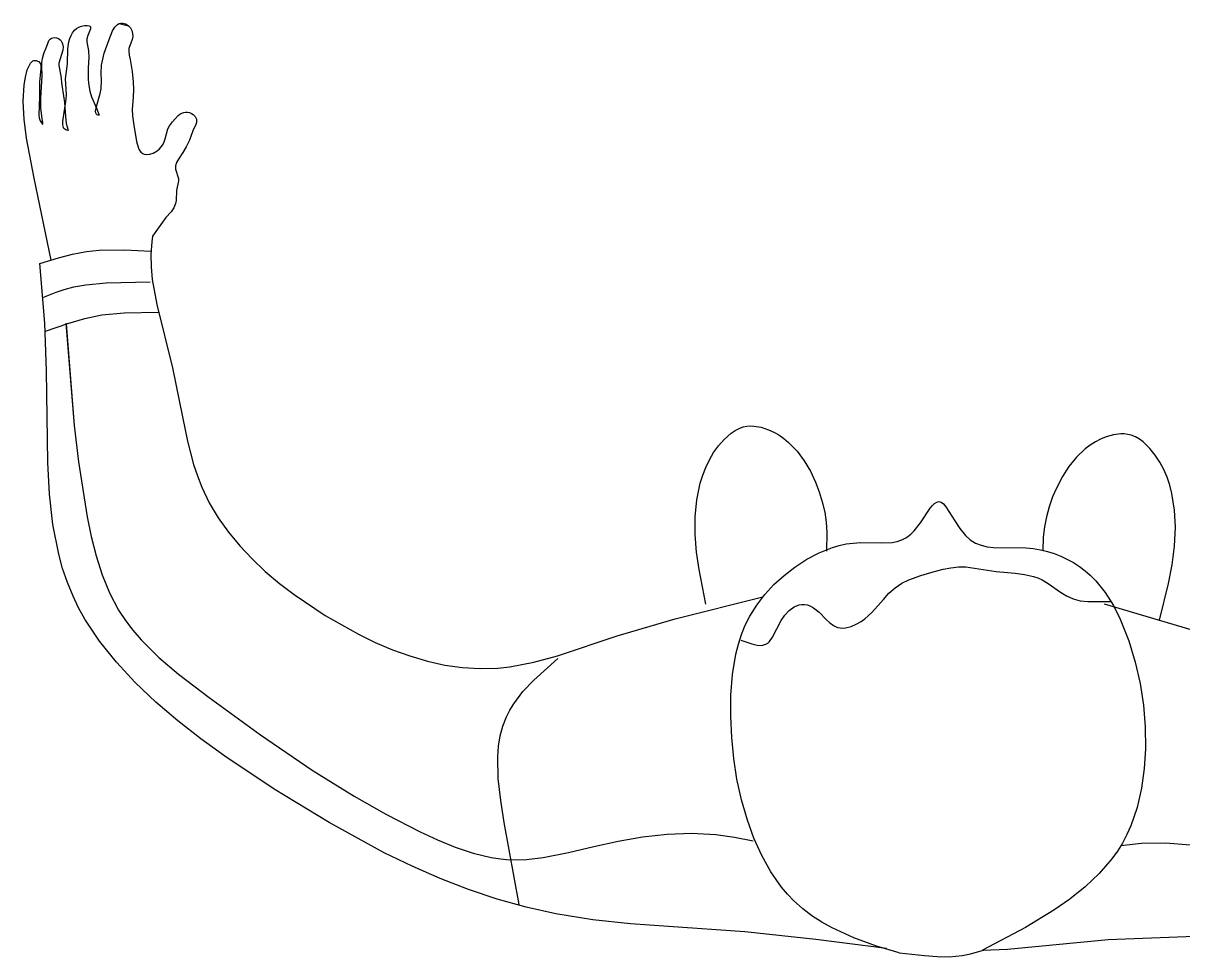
# Model space of a CAD drawing. Header units: metres. Extents: x 151 to 270, y 180 to 223.
# Drawn here: x 183.111 to 183.615, y 203.691 to 204.097 of the extents above; entities that cross this region are included whole.
import ezdxf

# ---------------------------------------------------------------- set-up
doc = ezdxf.new("R2010")
doc.units = ezdxf.units.M
doc.layers.add('1-AREA DE PRODUCCION', color=7, linetype='Continuous')

msp = doc.modelspace()

# ---------------------------------------------------------------- linework, layer by layer
at = {"layer": '1-AREA DE PRODUCCION', "color": 0, "lineweight": -2}
for p, q in [((183.13244, 204.09241), (183.1333, 204.09353)), ((183.13244, 204.09241), (183.1333, 204.09353)), ((183.1333, 204.09353), (183.13413, 204.09424)), ((183.1333, 204.09353), (183.13413, 204.09424)), ((183.13413, 204.09424), (183.13517, 204.09484)), ((183.13413, 204.09424), (183.13517, 204.09484)), ((183.13517, 204.09484), (183.13633, 204.09524)), ((183.13517, 204.09484), (183.13633, 204.09524)), ((183.13633, 204.09524), (183.13757, 204.0955)), ((183.13633, 204.09524), (183.13757, 204.0955)), ((183.13757, 204.0955), (183.13873, 204.09554)), ((183.13757, 204.0955), (183.13873, 204.09554)), ((183.13873, 204.09554), (183.13966, 204.09537)), ((183.13873, 204.09554), (183.13966, 204.09537)), ((183.14018, 204.09404), (183.13899, 204.09115)), ((183.14018, 204.09404), (183.13899, 204.09115)), ((183.13966, 204.09537), (183.13998, 204.09518)), ((183.13966, 204.09537), (183.13998, 204.09518)), ((183.13998, 204.09518), (183.1401, 204.09506)), ((183.13998, 204.09518), (183.1401, 204.09506)), ((183.1401, 204.09506), (183.14019, 204.09493)), ((183.1401, 204.09506), (183.14019, 204.09493)), ((183.14025, 204.09467), (183.14018, 204.09404)), ((183.14025, 204.09467), (183.14018, 204.09404)), ((183.14019, 204.09493), (183.14025, 204.09467)), ((183.14019, 204.09493), (183.14025, 204.09467)), ((183.1483, 204.08952), (183.14983, 204.0932)), ((183.1483, 204.08952), (183.14983, 204.0932)), ((183.14983, 204.0932), (183.15081, 204.0948)), ((183.14983, 204.0932), (183.15081, 204.0948)), ((183.15081, 204.0948), (183.15137, 204.09546)), ((183.15081, 204.0948), (183.15137, 204.09546)), ((183.15137, 204.09546), (183.15199, 204.09598)), ((183.15137, 204.09546), (183.15199, 204.09598)), ((183.15199, 204.09598), (183.15268, 204.09635)), ((183.15199, 204.09598), (183.15268, 204.09635)), ((183.15266, 204.09636), (183.15674, 204.09543)), ((183.15266, 204.09636), (183.15674, 204.09543)), ((183.15268, 204.09635), (183.15345, 204.09653)), ((183.15268, 204.09635), (183.15345, 204.09653)), ((183.15345, 204.09653), (183.15412, 204.09653)), ((183.15345, 204.09653), (183.15412, 204.09653)), ((183.15412, 204.09653), (183.15481, 204.09641)), ((183.15412, 204.09653), (183.15481, 204.09641)), ((183.15481, 204.09641), (183.15549, 204.09619)), ((183.15481, 204.09641), (183.15549, 204.09619)), ((183.15549, 204.09619), (183.15614, 204.09585)), ((183.15549, 204.09619), (183.15614, 204.09585)), ((183.15614, 204.09585), (183.15673, 204.09543)), ((183.15614, 204.09585), (183.15673, 204.09543)), ((183.15673, 204.09543), (183.15759, 204.09448)), ((183.15673, 204.09543), (183.15759, 204.09448)), ((183.15759, 204.09448), (183.15817, 204.09333)), ((183.15759, 204.09448), (183.15817, 204.09333)), ((183.15817, 204.09333), (183.15849, 204.09207)), ((183.15817, 204.09333), (183.15849, 204.09207)), ((183.12126, 204.0866), (183.12184, 204.08822)), ((183.12126, 204.0866), (183.12184, 204.08822)), ((183.12184, 204.08822), (183.12218, 204.08895)), ((183.12184, 204.08822), (183.12218, 204.08895)), ((183.12218, 204.08895), (183.12263, 204.08957)), ((183.12218, 204.08895), (183.12263, 204.08957)), ((183.12263, 204.08957), (183.12321, 204.09002)), ((183.12263, 204.08957), (183.12321, 204.09002)), ((183.12321, 204.09002), (183.1239, 204.09025)), ((183.12321, 204.09002), (183.1239, 204.09025)), ((183.1239, 204.09025), (183.12469, 204.09028)), ((183.1239, 204.09025), (183.12469, 204.09028)), ((183.12469, 204.09028), (183.12551, 204.09013)), ((183.12469, 204.09028), (183.12551, 204.09013)), ((183.12551, 204.09013), (183.1263, 204.08982)), ((183.12551, 204.09013), (183.1263, 204.08982)), ((183.1263, 204.08982), (183.12698, 204.08937)), ((183.1263, 204.08982), (183.12698, 204.08937)), ((183.12698, 204.08937), (183.12746, 204.08886)), ((183.12698, 204.08937), (183.12746, 204.08886)), ((183.12746, 204.08886), (183.12783, 204.08828)), ((183.12746, 204.08886), (183.12783, 204.08828)), ((183.12783, 204.08828), (183.12808, 204.08764)), ((183.12783, 204.08828), (183.12808, 204.08764)), ((183.13031, 204.08546), (183.13078, 204.0884)), ((183.13031, 204.08546), (183.13078, 204.0884)), ((183.13078, 204.0884), (183.1312, 204.08982)), ((183.13078, 204.0884), (183.1312, 204.08982)), ((183.1312, 204.08982), (183.13175, 204.09116)), ((183.1312, 204.08982), (183.13175, 204.09116)), ((183.13175, 204.09116), (183.13244, 204.09241)), ((183.13175, 204.09116), (183.13244, 204.09241)), ((183.13899, 204.09115), (183.13869, 204.08974)), ((183.13899, 204.09115), (183.13869, 204.08974)), ((183.13869, 204.08974), (183.13869, 204.08841)), ((183.13869, 204.08974), (183.13869, 204.08841)), ((183.13869, 204.08841), (183.13936, 204.08455)), ((183.13869, 204.08841), (183.13936, 204.08455)), ((183.14615, 204.08351), (183.1483, 204.08952)), ((183.14615, 204.08351), (183.1483, 204.08952)), ((183.15835, 204.08948), (183.15691, 204.0855)), ((183.15835, 204.08948), (183.15691, 204.0855)), ((183.15855, 204.09076), (183.15835, 204.08948)), ((183.15855, 204.09076), (183.15835, 204.08948)), ((183.15849, 204.09207), (183.15855, 204.09076)), ((183.15849, 204.09207), (183.15855, 204.09076)), ((183.11935, 204.08123), (183.11998, 204.08332)), ((183.11935, 204.08123), (183.11998, 204.08332)), ((183.11998, 204.08332), (183.12126, 204.0866)), ((183.11998, 204.08332), (183.12126, 204.0866)), ((183.12814, 204.08482), (183.1264, 204.0792)), ((183.12814, 204.08482), (183.1264, 204.0792)), ((183.12808, 204.08764), (183.1283, 204.08628)), ((183.12808, 204.08764), (183.1283, 204.08628)), ((183.1283, 204.08628), (183.12814, 204.08482)), ((183.1283, 204.08628), (183.12814, 204.08482)), ((183.13018, 204.07884), (183.13031, 204.08546)), ((183.13018, 204.07884), (183.13031, 204.08546)), ((183.13936, 204.08455), (183.13952, 204.08165)), ((183.13936, 204.08455), (183.13952, 204.08165)), ((183.14551, 204.08094), (183.14615, 204.08351)), ((183.14551, 204.08094), (183.14615, 204.08351)), ((183.15691, 204.0855), (183.15684, 204.0846)), ((183.15691, 204.0855), (183.15684, 204.0846)), ((183.15684, 204.0846), (183.15706, 204.08272)), ((183.15684, 204.0846), (183.15706, 204.08272)), ((183.11275, 204.07633), (183.11369, 204.07828)), ((183.11275, 204.07633), (183.11369, 204.07828)), ((183.11369, 204.07828), (183.11419, 204.07918)), ((183.11369, 204.07828), (183.11419, 204.07918)), ((183.11419, 204.07918), (183.11481, 204.0799)), ((183.11419, 204.07918), (183.11481, 204.0799)), ((183.11481, 204.0799), (183.11517, 204.08014)), ((183.11481, 204.0799), (183.11517, 204.08014)), ((183.11517, 204.08014), (183.1156, 204.0803)), ((183.11517, 204.08014), (183.1156, 204.0803)), ((183.1156, 204.0803), (183.11612, 204.08034)), ((183.1156, 204.0803), (183.11612, 204.08034)), ((183.11612, 204.08034), (183.11667, 204.08027)), ((183.11612, 204.08034), (183.11667, 204.08027)), ((183.11667, 204.08027), (183.11721, 204.0801)), ((183.11667, 204.08027), (183.11721, 204.0801)), ((183.11721, 204.0801), (183.11771, 204.07983)), ((183.11721, 204.0801), (183.11771, 204.07983)), ((183.11771, 204.07983), (183.11812, 204.07949)), ((183.11771, 204.07983), (183.11812, 204.07949)), ((183.11812, 204.07949), (183.11852, 204.07883)), ((183.11812, 204.07949), (183.11852, 204.07883)), ((183.11852, 204.07883), (183.11869, 204.07807)), ((183.11852, 204.07883), (183.11869, 204.07807)), ((183.11869, 204.07807), (183.11865, 204.07678)), ((183.11869, 204.07807), (183.11865, 204.07678)), ((183.11908, 204.0776), (183.11911, 204.07944)), ((183.11908, 204.0776), (183.11911, 204.07944)), ((183.11911, 204.07944), (183.11935, 204.08123)), ((183.11911, 204.07944), (183.11935, 204.08123)), ((183.1264, 204.0792), (183.12639, 204.0781)), ((183.1264, 204.0792), (183.12639, 204.0781)), ((183.12639, 204.0781), (183.12726, 204.07367)), ((183.12639, 204.0781), (183.12726, 204.07367)), ((183.12929, 204.07234), (183.13018, 204.07884)), ((183.12929, 204.07234), (183.13018, 204.07884)), ((183.13952, 204.08165), (183.13924, 204.0772)), ((183.13952, 204.08165), (183.13924, 204.0772)), ((183.1448, 204.07484), (183.14504, 204.07828)), ((183.1448, 204.07484), (183.14504, 204.07828)), ((183.14504, 204.07828), (183.14551, 204.08094)), ((183.14504, 204.07828), (183.14551, 204.08094)), ((183.15706, 204.08272), (183.15749, 204.08083)), ((183.15706, 204.08272), (183.15749, 204.08083)), ((183.15749, 204.08083), (183.15834, 204.07552)), ((183.15749, 204.08083), (183.15834, 204.07552)), ((183.11139, 204.06977), (183.11195, 204.07313)), ((183.11139, 204.06977), (183.11195, 204.07313)), ((183.11195, 204.07313), (183.11275, 204.07633)), ((183.11195, 204.07313), (183.11275, 204.07633)), ((183.11845, 204.07545), (183.11802, 204.07106)), ((183.11845, 204.07545), (183.11802, 204.07106)), ((183.11865, 204.07678), (183.11845, 204.07545)), ((183.11865, 204.07678), (183.11845, 204.07545)), ((183.11865, 204.06394), (183.11922, 204.07374)), ((183.11865, 204.06394), (183.11922, 204.07374)), ((183.11922, 204.07374), (183.11908, 204.0776)), ((183.11922, 204.07374), (183.11908, 204.0776)), ((183.12726, 204.07367), (183.12783, 204.06964)), ((183.12726, 204.07367), (183.12783, 204.06964)), ((183.13924, 204.0772), (183.13923, 204.07202)), ((183.13924, 204.0772), (183.13923, 204.07202)), ((183.14495, 204.0716), (183.1448, 204.07484)), ((183.14495, 204.0716), (183.1448, 204.07484)), ((183.15834, 204.07552), (183.15876, 204.0711)), ((183.15834, 204.07552), (183.15876, 204.0711)), ((183.11097, 204.06258), (183.11139, 204.06977)), ((183.11097, 204.06258), (183.11139, 204.06977)), ((183.11802, 204.07106), (183.11812, 204.06552)), ((183.11802, 204.07106), (183.11812, 204.06552)), ((183.12783, 204.06964), (183.12842, 204.06498)), ((183.12783, 204.06964), (183.12842, 204.06498)), ((183.12976, 204.06552), (183.12929, 204.07234)), ((183.12976, 204.06552), (183.12929, 204.07234)), ((183.13923, 204.07202), (183.1395, 204.06947)), ((183.13923, 204.07202), (183.1395, 204.06947)), ((183.1395, 204.06947), (183.13997, 204.06696)), ((183.1395, 204.06947), (183.13997, 204.06696)), ((183.14446, 204.06598), (183.14485, 204.06807)), ((183.14446, 204.06598), (183.14485, 204.06807)), ((183.14485, 204.06807), (183.14495, 204.0716)), ((183.14485, 204.06807), (183.14495, 204.0716)), ((183.15876, 204.0711), (183.1589, 204.06777)), ((183.15876, 204.0711), (183.1589, 204.06777)), ((183.1589, 204.06777), (183.1588, 204.06443)), ((183.1589, 204.06777), (183.1588, 204.06443)), ((183.11134, 204.05486), (183.11097, 204.06258)), ((183.11134, 204.05486), (183.11097, 204.06258)), ((183.11812, 204.06552), (183.11797, 204.05975)), ((183.11812, 204.06552), (183.11797, 204.05975)), ((183.11857, 204.05984), (183.11865, 204.06394)), ((183.11857, 204.05984), (183.11865, 204.06394)), ((183.1282, 204.05387), (183.1297, 204.06349)), ((183.1282, 204.05387), (183.1297, 204.06349)), ((183.12842, 204.06498), (183.12897, 204.06211)), ((183.12842, 204.06498), (183.12897, 204.06211)), ((183.1297, 204.06349), (183.12976, 204.06552)), ((183.1297, 204.06349), (183.12976, 204.06552)), ((183.13997, 204.06696), (183.14072, 204.06454)), ((183.13997, 204.06696), (183.14072, 204.06454)), ((183.14072, 204.06454), (183.14281, 204.05968)), ((183.14072, 204.06454), (183.14281, 204.05968)), ((183.14279, 204.06038), (183.14446, 204.06598)), ((183.14279, 204.06038), (183.14446, 204.06598)), ((183.1588, 204.06443), (183.15838, 204.05909)), ((183.1588, 204.06443), (183.15838, 204.05909)), ((183.11773, 204.05763), (183.11772, 204.05654)), ((183.11773, 204.05763), (183.11772, 204.05654)), ((183.11797, 204.05975), (183.11773, 204.05763)), ((183.11797, 204.05975), (183.11773, 204.05763)), ((183.11904, 204.05617), (183.11857, 204.05984)), ((183.11904, 204.05617), (183.11857, 204.05984)), ((183.12897, 204.06211), (183.12936, 204.056)), ((183.12897, 204.06211), (183.12936, 204.056)), ((183.14246, 204.0583), (183.14279, 204.06038)), ((183.14246, 204.0583), (183.14279, 204.06038)), ((183.14257, 204.05752), (183.14246, 204.0583)), ((183.14257, 204.05752), (183.14246, 204.0583)), ((183.14281, 204.05968), (183.14394, 204.05663)), ((183.14281, 204.05968), (183.14394, 204.05663)), ((183.15838, 204.05909), (183.15851, 204.05634)), ((183.15838, 204.05909), (183.15851, 204.05634)), ((183.17989, 204.05745), (183.18074, 204.05777)), ((183.17989, 204.05745), (183.18074, 204.05777)), ((183.18074, 204.05777), (183.18156, 204.0579)), ((183.18074, 204.05777), (183.18156, 204.0579)), ((183.18156, 204.0579), (183.1824, 204.05787)), ((183.18156, 204.0579), (183.1824, 204.05787)), ((183.1824, 204.05787), (183.18324, 204.0577)), ((183.1824, 204.05787), (183.18324, 204.0577)), ((183.18324, 204.0577), (183.18404, 204.05737)), ((183.18324, 204.0577), (183.18404, 204.05737)), ((183.11234, 204.04667), (183.11134, 204.05486)), ((183.11234, 204.04667), (183.11134, 204.05486)), ((183.11772, 204.05654), (183.1179, 204.05541)), ((183.11772, 204.05654), (183.1179, 204.05541)), ((183.1179, 204.05541), (183.11832, 204.0542)), ((183.1179, 204.05541), (183.11832, 204.0542)), ((183.11832, 204.0542), (183.11887, 204.0532)), ((183.11832, 204.0542), (183.11887, 204.0532)), ((183.11887, 204.0532), (183.11935, 204.05264)), ((183.11887, 204.0532), (183.11935, 204.05264)), ((183.11952, 204.05321), (183.11904, 204.05617)), ((183.11952, 204.05321), (183.11904, 204.05617)), ((183.11935, 204.05264), (183.11938, 204.05262)), ((183.11935, 204.05264), (183.11938, 204.05262)), ((183.11938, 204.05262), (183.11941, 204.05262)), ((183.11938, 204.05262), (183.11941, 204.05262)), ((183.11941, 204.05262), (183.11943, 204.05263)), ((183.11941, 204.05262), (183.11943, 204.05263)), ((183.11943, 204.05263), (183.11945, 204.05264)), ((183.11943, 204.05263), (183.11945, 204.05264)), ((183.11945, 204.05264), (183.11947, 204.05267)), ((183.11945, 204.05264), (183.11947, 204.05267)), ((183.11947, 204.05267), (183.1195, 204.05272)), ((183.11947, 204.05267), (183.1195, 204.05272)), ((183.1195, 204.05272), (183.11952, 204.05321)), ((183.1195, 204.05272), (183.11952, 204.05321)), ((183.12821, 204.05245), (183.1282, 204.05387)), ((183.12821, 204.05245), (183.1282, 204.05387)), ((183.12936, 204.056), (183.12968, 204.05296)), ((183.12936, 204.056), (183.12968, 204.05296)), ((183.12968, 204.05296), (183.13003, 204.05146)), ((183.12968, 204.05296), (183.13003, 204.05146)), ((183.1427, 204.05721), (183.14257, 204.05752)), ((183.1427, 204.05721), (183.14257, 204.05752)), ((183.1429, 204.05695), (183.1427, 204.05721)), ((183.1429, 204.05695), (183.1427, 204.05721)), ((183.14316, 204.05677), (183.1429, 204.05695)), ((183.14316, 204.05677), (183.1429, 204.05695)), ((183.14351, 204.05666), (183.14316, 204.05677)), ((183.14351, 204.05666), (183.14316, 204.05677)), ((183.14394, 204.05663), (183.14351, 204.05666)), ((183.14394, 204.05663), (183.14351, 204.05666)), ((183.15851, 204.05634), (183.15902, 204.05226)), ((183.15851, 204.05634), (183.15902, 204.05226)), ((183.17451, 204.05195), (183.1758, 204.05364)), ((183.17451, 204.05195), (183.1758, 204.05364)), ((183.1758, 204.05364), (183.17702, 204.05503)), ((183.1758, 204.05364), (183.17702, 204.05503)), ((183.17702, 204.05503), (183.17836, 204.05638)), ((183.17702, 204.05503), (183.17836, 204.05638)), ((183.17836, 204.05638), (183.17909, 204.05697)), ((183.17836, 204.05638), (183.17909, 204.05697)), ((183.17909, 204.05697), (183.17989, 204.05745)), ((183.17909, 204.05697), (183.17989, 204.05745)), ((183.18404, 204.05737), (183.18477, 204.05691)), ((183.18404, 204.05737), (183.18477, 204.05691)), ((183.18477, 204.05691), (183.18566, 204.05597)), ((183.18477, 204.05691), (183.18566, 204.05597)), ((183.18566, 204.05597), (183.18598, 204.05543)), ((183.18566, 204.05597), (183.18598, 204.05543)), ((183.18598, 204.05543), (183.18621, 204.05485)), ((183.18598, 204.05543), (183.18621, 204.05485)), ((183.18627, 204.05337), (183.18599, 204.05249)), ((183.18627, 204.05337), (183.18599, 204.05249)), ((183.18621, 204.05485), (183.18632, 204.05426)), ((183.18621, 204.05485), (183.18632, 204.05426)), ((183.18632, 204.05426), (183.18627, 204.05337)), ((183.18632, 204.05426), (183.18627, 204.05337)), ((183.12847, 204.0513), (183.12821, 204.05245)), ((183.12847, 204.0513), (183.12821, 204.05245)), ((183.1287, 204.05084), (183.12847, 204.0513)), ((183.1287, 204.05084), (183.12847, 204.0513)), ((183.12902, 204.05047), (183.1287, 204.05084)), ((183.12902, 204.05047), (183.1287, 204.05084)), ((183.12944, 204.0502), (183.12902, 204.05047)), ((183.12944, 204.0502), (183.12902, 204.05047)), ((183.12995, 204.05004), (183.12944, 204.0502)), ((183.12995, 204.05004), (183.12944, 204.0502)), ((183.13057, 204.04999), (183.12995, 204.05004)), ((183.13057, 204.04999), (183.12995, 204.05004)), ((183.13003, 204.05146), (183.13057, 204.04999)), ((183.13003, 204.05146), (183.13057, 204.04999)), ((183.15902, 204.05226), (183.16014, 204.04516)), ((183.15902, 204.05226), (183.16014, 204.04516)), ((183.17266, 204.04625), (183.17383, 204.05073)), ((183.17266, 204.04625), (183.17383, 204.05073)), ((183.17383, 204.05073), (183.17451, 204.05195)), ((183.17383, 204.05073), (183.17451, 204.05195)), ((183.18464, 204.04984), (183.18321, 204.04578)), ((183.18464, 204.04984), (183.18321, 204.04578)), ((183.18599, 204.05249), (183.18464, 204.04984)), ((183.18599, 204.05249), (183.18464, 204.04984)), ((183.11568, 204.02919), (183.11234, 204.04667)), ((183.11568, 204.02919), (183.11234, 204.04667)), ((183.16014, 204.04516), (183.16089, 204.04263)), ((183.16014, 204.04516), (183.16089, 204.04263)), ((183.16089, 204.04263), (183.16143, 204.04149)), ((183.16089, 204.04263), (183.16143, 204.04149)), ((183.17023, 204.04199), (183.17106, 204.04294)), ((183.17023, 204.04199), (183.17106, 204.04294)), ((183.17106, 204.04294), (183.17173, 204.04398)), ((183.17106, 204.04294), (183.17173, 204.04398)), ((183.17173, 204.04398), (183.17227, 204.04508)), ((183.17173, 204.04398), (183.17227, 204.04508)), ((183.17227, 204.04508), (183.17266, 204.04625)), ((183.17227, 204.04508), (183.17266, 204.04625)), ((183.18176, 204.04288), (183.18029, 204.0404)), ((183.18176, 204.04288), (183.18029, 204.0404)), ((183.18321, 204.04578), (183.18176, 204.04288)), ((183.18321, 204.04578), (183.18176, 204.04288)), ((183.16143, 204.04149), (183.16213, 204.04054)), ((183.16143, 204.04149), (183.16213, 204.04054)), ((183.16213, 204.04054), (183.16253, 204.04017)), ((183.16213, 204.04054), (183.16253, 204.04017)), ((183.16253, 204.04017), (183.16299, 204.03988)), ((183.16253, 204.04017), (183.16299, 204.03988)), ((183.16299, 204.03988), (183.16353, 204.03966)), ((183.16299, 204.03988), (183.16353, 204.03966)), ((183.16353, 204.03966), (183.16474, 204.03951)), ((183.16353, 204.03966), (183.16474, 204.03951)), ((183.16474, 204.03951), (183.16606, 204.03968)), ((183.16474, 204.03951), (183.16606, 204.03968)), ((183.16606, 204.03968), (183.16739, 204.04011)), ((183.16606, 204.03968), (183.16739, 204.04011)), ((183.16739, 204.04011), (183.16924, 204.04115)), ((183.16739, 204.04011), (183.16924, 204.04115)), ((183.16924, 204.04115), (183.17023, 204.04199)), ((183.16924, 204.04115), (183.17023, 204.04199)), ((183.17843, 204.03754), (183.17765, 204.03607)), ((183.17843, 204.03754), (183.17765, 204.03607)), ((183.18029, 204.0404), (183.17843, 204.03754)), ((183.18029, 204.0404), (183.17843, 204.03754)), ((183.17718, 204.03457), (183.1771, 204.03383)), ((183.17718, 204.03457), (183.1771, 204.03383)), ((183.1771, 204.03383), (183.17716, 204.03308)), ((183.1771, 204.03383), (183.17716, 204.03308)), ((183.17716, 204.03308), (183.17849, 204.02907)), ((183.17716, 204.03308), (183.17849, 204.02907)), ((183.17765, 204.03607), (183.17718, 204.03457)), ((183.17765, 204.03607), (183.17718, 204.03457)), ((183.12308, 203.99366), (183.11568, 204.02919)), ((183.17851, 204.02806), (183.17758, 204.02394)), ((183.17851, 204.02806), (183.17758, 204.02394)), ((183.17849, 204.02907), (183.17851, 204.02806)), ((183.17758, 204.02394), (183.1774, 204.01955)), ((183.17758, 204.02394), (183.1774, 204.01955)), ((183.17717, 204.01822), (183.17645, 204.01635)), ((183.17717, 204.01822), (183.17645, 204.01635)), ((183.1774, 204.01955), (183.17717, 204.01822)), ((183.1774, 204.01955), (183.17717, 204.01822)), ((183.17522, 204.01456), (183.17301, 204.01212)), ((183.17645, 204.01635), (183.17522, 204.01456)), ((183.17645, 204.01635), (183.17522, 204.01456)), ((183.17301, 204.01212), (183.16712, 204.004)), ((183.16712, 204.00402), (183.1668, 204.00165)), ((183.16712, 204.00402), (183.1668, 204.00165)), ((183.13233, 203.99625), (183.13843, 203.99743)), ((183.13233, 203.99625), (183.13843, 203.99743)), ((183.13843, 203.99743), (183.14396, 203.99802)), ((183.13843, 203.99743), (183.14396, 203.99802)), ((183.14396, 203.99802), (183.15517, 203.99815)), ((183.14396, 203.99802), (183.15517, 203.99815)), ((183.15517, 203.99815), (183.16646, 203.99758)), ((183.15517, 203.99815), (183.16646, 203.99758)), ((183.1668, 204.00165), (183.16643, 203.99615)), ((183.1668, 204.00165), (183.16643, 203.99615)), ((183.11826, 203.99218), (183.12628, 203.99465)), ((183.11826, 203.99218), (183.12628, 203.99465)), ((183.12043, 203.96625), (183.11826, 203.99218)), ((183.12628, 203.99465), (183.13233, 203.99625)), ((183.12628, 203.99465), (183.13233, 203.99625)), ((183.16643, 203.99615), (183.16653, 203.99067)), ((183.16643, 203.99615), (183.16653, 203.99067)), ((183.16653, 203.99067), (183.16704, 203.9852)), ((183.16653, 203.99067), (183.16704, 203.9852)), ((183.12879, 203.98095), (183.13294, 203.98204)), ((183.12879, 203.98095), (183.13294, 203.98204)), ((183.13294, 203.98204), (183.13813, 203.98292)), ((183.13294, 203.98204), (183.13813, 203.98292)), ((183.13813, 203.98292), (183.147, 203.98372)), ((183.13813, 203.98292), (183.147, 203.98372)), ((183.147, 203.98372), (183.16614, 203.98416)), ((183.147, 203.98372), (183.16614, 203.98416)), ((183.16704, 203.9852), (183.16897, 203.9743)), ((183.16704, 203.9852), (183.16897, 203.9743)), ((183.11949, 203.9774), (183.12524, 203.97969)), ((183.12524, 203.97969), (183.12879, 203.98095)), ((183.12524, 203.97969), (183.12879, 203.98095)), ((183.16897, 203.9743), (183.17592, 203.94687)), ((183.16897, 203.9743), (183.17592, 203.94687)), ((183.13034, 203.96618), (183.13769, 203.9683)), ((183.13034, 203.96618), (183.13769, 203.9683)), ((183.13769, 203.9683), (183.14514, 203.96985)), ((183.13769, 203.9683), (183.14514, 203.96985)), ((183.14514, 203.96985), (183.15489, 203.97082)), ((183.14514, 203.96985), (183.15489, 203.97082)), ((183.15489, 203.97082), (183.16971, 203.97106)), ((183.15489, 203.97082), (183.16971, 203.97106)), ((183.12114, 203.9455), (183.12043, 203.96625)), ((183.12114, 203.9455), (183.12043, 203.96625)), ((183.12062, 203.96285), (183.13034, 203.96618)), ((183.12062, 203.96285), (183.13034, 203.96618)), ((183.12956, 203.96623), (183.13318, 203.92179)), ((183.12959, 203.96592), (183.13318, 203.92179)), ((183.17592, 203.94687), (183.18018, 203.92556)), ((183.17592, 203.94687), (183.18018, 203.92556)), ((183.12165, 203.9058), (183.12114, 203.9455)), ((183.12165, 203.9058), (183.12114, 203.9455)), ((183.13318, 203.92179), (183.13496, 203.90597)), ((183.13318, 203.92179), (183.13496, 203.90597)), ((183.18018, 203.92556), (183.18235, 203.91506)), ((183.18018, 203.92556), (183.18235, 203.91506)), ((183.42385, 203.9212), (183.42536, 203.92151)), ((183.42385, 203.9212), (183.42536, 203.92151)), ((183.42536, 203.92151), (183.4269, 203.92164)), ((183.42536, 203.92151), (183.4269, 203.92164)), ((183.4269, 203.92164), (183.42847, 203.9216)), ((183.4269, 203.92164), (183.42847, 203.9216)), ((183.42847, 203.9216), (183.43165, 203.92106)), ((183.42847, 203.9216), (183.43165, 203.92106)), ((183.41553, 203.91576), (183.4186, 203.91848)), ((183.41553, 203.91576), (183.4186, 203.91848)), ((183.4186, 203.91848), (183.42027, 203.91962)), ((183.4186, 203.91848), (183.42027, 203.91962)), ((183.42027, 203.91962), (183.42202, 203.92054)), ((183.42027, 203.91962), (183.42202, 203.92054)), ((183.42202, 203.92054), (183.42385, 203.9212)), ((183.42202, 203.92054), (183.42385, 203.9212)), ((183.43165, 203.92106), (183.4348, 203.92001)), ((183.43165, 203.92106), (183.4348, 203.92001)), ((183.4348, 203.92001), (183.43709, 203.91894)), ((183.4348, 203.92001), (183.43709, 203.91894)), ((183.43709, 203.91894), (183.43926, 203.9177)), ((183.43709, 203.91894), (183.43926, 203.9177)), ((183.43926, 203.9177), (183.4415, 203.91617)), ((183.43926, 203.9177), (183.4415, 203.91617)), ((183.58146, 203.91687), (183.57913, 203.91591)), ((183.58146, 203.91687), (183.57913, 203.91591)), ((183.58465, 203.9178), (183.58146, 203.91687)), ((183.58465, 203.9178), (183.58146, 203.91687)), ((183.58785, 203.9182), (183.58465, 203.9178)), ((183.58785, 203.9182), (183.58465, 203.9178)), ((183.58942, 203.91817), (183.58785, 203.9182)), ((183.58942, 203.91817), (183.58785, 203.9182)), ((183.59096, 203.91798), (183.58942, 203.91817)), ((183.59096, 203.91798), (183.58942, 203.91817)), ((183.59246, 203.9176), (183.59096, 203.91798)), ((183.59246, 203.9176), (183.59096, 203.91798)), ((183.59426, 203.91687), (183.59246, 203.9176)), ((183.59426, 203.91687), (183.59246, 203.9176)), ((183.59597, 203.91587), (183.59426, 203.91687)), ((183.59597, 203.91587), (183.59426, 203.91687)), ((183.18235, 203.91506), (183.18501, 203.90484)), ((183.18235, 203.91506), (183.18501, 203.90484)), ((183.41096, 203.91006), (183.4131, 203.91302)), ((183.41096, 203.91006), (183.4131, 203.91302)), ((183.4131, 203.91302), (183.41553, 203.91576)), ((183.4131, 203.91302), (183.41553, 203.91576)), ((183.4415, 203.91617), (183.44357, 203.91449)), ((183.4415, 203.91617), (183.44357, 203.91449)), ((183.44357, 203.91449), (183.44725, 203.91073)), ((183.44357, 203.91449), (183.44725, 203.91073)), ((183.57247, 203.91174), (183.56863, 203.90814)), ((183.57247, 203.91174), (183.56863, 203.90814)), ((183.5746, 203.91333), (183.57247, 203.91174)), ((183.5746, 203.91333), (183.57247, 203.91174)), ((183.5769, 203.91476), (183.5746, 203.91333)), ((183.5769, 203.91476), (183.5746, 203.91333)), ((183.57913, 203.91591), (183.5769, 203.91476)), ((183.57913, 203.91591), (183.5769, 203.91476)), ((183.59758, 203.91466), (183.59597, 203.91587)), ((183.59758, 203.91466), (183.59597, 203.91587)), ((183.60053, 203.91181), (183.59758, 203.91466)), ((183.60053, 203.91181), (183.59758, 203.91466)), ((183.60285, 203.90897), (183.60053, 203.91181)), ((183.60285, 203.90897), (183.60053, 203.91181)), ((183.40753, 203.90365), (183.40911, 203.90693)), ((183.40753, 203.90365), (183.40911, 203.90693)), ((183.40911, 203.90693), (183.41096, 203.91006)), ((183.40911, 203.90693), (183.41096, 203.91006)), ((183.44725, 203.91073), (183.45037, 203.90653)), ((183.44725, 203.91073), (183.45037, 203.90653)), ((183.45037, 203.90653), (183.45301, 203.90198)), ((183.45037, 203.90653), (183.45301, 203.90198)), ((183.56863, 203.90814), (183.56533, 203.90407)), ((183.56863, 203.90814), (183.56533, 203.90407)), ((183.60486, 203.90592), (183.60285, 203.90897)), ((183.60486, 203.90592), (183.60285, 203.90897)), ((183.1224, 203.89207), (183.12165, 203.9058)), ((183.1224, 203.89207), (183.12165, 203.9058)), ((183.13496, 203.90597), (183.1387, 203.8822)), ((183.13496, 203.90597), (183.1387, 203.8822)), ((183.18501, 203.90484), (183.18664, 203.89989)), ((183.18501, 203.90484), (183.18664, 203.89989)), ((183.40621, 203.90024), (183.40753, 203.90365)), ((183.40621, 203.90024), (183.40753, 203.90365)), ((183.45301, 203.90198), (183.45524, 203.8972)), ((183.45301, 203.90198), (183.45524, 203.8972)), ((183.56533, 203.90407), (183.5625, 203.89964)), ((183.56533, 203.90407), (183.5625, 203.89964)), ((183.60657, 203.90271), (183.60486, 203.90592)), ((183.60657, 203.90271), (183.60486, 203.90592)), ((183.60802, 203.89937), (183.60657, 203.90271)), ((183.60802, 203.89937), (183.60657, 203.90271)), ((183.18664, 203.89989), (183.18854, 203.89504)), ((183.18664, 203.89989), (183.18854, 203.89504)), ((183.40365, 203.8895), (183.40514, 203.89672)), ((183.40365, 203.8895), (183.40514, 203.89672)), ((183.40514, 203.89672), (183.40621, 203.90024)), ((183.40514, 203.89672), (183.40621, 203.90024)), ((183.45524, 203.8972), (183.45686, 203.89295)), ((183.45524, 203.8972), (183.45686, 203.89295)), ((183.5625, 203.89964), (183.56008, 203.89495)), ((183.5625, 203.89964), (183.56008, 203.89495)), ((183.60918, 203.89591), (183.60802, 203.89937)), ((183.60918, 203.89591), (183.60802, 203.89937)), ((183.12389, 203.87878), (183.1224, 203.89207)), ((183.12389, 203.87878), (183.1224, 203.89207)), ((183.18854, 203.89504), (183.19181, 203.88825)), ((183.18854, 203.89504), (183.19181, 203.88825)), ((183.45686, 203.89295), (183.45819, 203.88862)), ((183.45686, 203.89295), (183.45819, 203.88862)), ((183.56008, 203.89495), (183.55827, 203.89078)), ((183.56008, 203.89495), (183.55827, 203.89078)), ((183.6101, 203.89235), (183.60918, 203.89591)), ((183.6101, 203.89235), (183.60918, 203.89591)), ((183.61128, 203.88507), (183.6101, 203.89235)), ((183.61128, 203.88507), (183.6101, 203.89235)), ((183.19181, 203.88825), (183.19569, 203.88174)), ((183.19181, 203.88825), (183.19569, 203.88174)), ((183.40297, 203.88219), (183.40365, 203.8895)), ((183.40297, 203.88219), (183.40365, 203.8895)), ((183.45819, 203.88862), (183.45922, 203.88424)), ((183.45819, 203.88862), (183.45922, 203.88424)), ((183.50508, 203.88585), (183.50604, 203.88704)), ((183.50508, 203.88585), (183.50604, 203.88704)), ((183.50604, 203.88704), (183.50699, 203.88797)), ((183.50604, 203.88704), (183.50699, 203.88797)), ((183.50699, 203.88797), (183.5079, 203.88857)), ((183.50699, 203.88797), (183.5079, 203.88857)), ((183.5079, 203.88857), (183.50836, 203.88873)), ((183.5079, 203.88857), (183.50836, 203.88873)), ((183.50836, 203.88873), (183.50882, 203.88878)), ((183.50836, 203.88873), (183.50882, 203.88878)), ((183.50882, 203.88878), (183.50933, 203.88871)), ((183.50882, 203.88878), (183.50933, 203.88871)), ((183.50933, 203.88871), (183.50984, 203.88851)), ((183.50933, 203.88871), (183.50984, 203.88851)), ((183.50984, 203.88851), (183.51088, 203.88773)), ((183.50984, 203.88851), (183.51088, 203.88773)), ((183.51088, 203.88773), (183.51192, 203.88655)), ((183.51088, 203.88773), (183.51192, 203.88655)), ((183.51192, 203.88655), (183.51579, 203.88044)), ((183.51192, 203.88655), (183.51579, 203.88044)), ((183.55675, 203.88653), (183.55554, 203.88218)), ((183.55675, 203.88653), (183.55554, 203.88218)), ((183.55827, 203.89078), (183.55675, 203.88653)), ((183.55827, 203.89078), (183.55675, 203.88653)), ((183.1387, 203.8822), (183.14047, 203.87368)), ((183.1387, 203.8822), (183.14047, 203.87368)), ((183.19569, 203.88174), (183.20011, 203.87551)), ((183.19569, 203.88174), (183.20011, 203.87551)), ((183.40297, 203.87446), (183.40297, 203.88219)), ((183.40297, 203.87446), (183.40297, 203.88219)), ((183.45922, 203.88424), (183.4599, 203.8798)), ((183.45922, 203.88424), (183.4599, 203.8798)), ((183.50089, 203.87962), (183.50508, 203.88585)), ((183.50089, 203.87962), (183.50508, 203.88585)), ((183.55554, 203.88218), (183.55467, 203.87778)), ((183.55554, 203.88218), (183.55467, 203.87778)), ((183.61165, 203.87773), (183.61128, 203.88507)), ((183.61165, 203.87773), (183.61128, 203.88507)), ((183.1264, 203.86597), (183.12389, 203.87878)), ((183.1264, 203.86597), (183.12389, 203.87878)), ((183.4599, 203.8798), (183.46023, 203.87534)), ((183.4599, 203.8798), (183.46023, 203.87534)), ((183.49815, 203.87605), (183.50089, 203.87962)), ((183.49815, 203.87605), (183.50089, 203.87962)), ((183.51579, 203.88044), (183.51795, 203.87705)), ((183.51579, 203.88044), (183.51795, 203.87705)), ((183.51795, 203.87705), (183.52035, 203.87405)), ((183.51795, 203.87705), (183.52035, 203.87405)), ((183.55467, 203.87778), (183.55415, 203.87333)), ((183.55467, 203.87778), (183.55415, 203.87333)), ((183.61126, 203.86944), (183.61165, 203.87773)), ((183.61126, 203.86944), (183.61165, 203.87773)), ((183.14047, 203.87368), (183.14261, 203.86526)), ((183.14047, 203.87368), (183.14261, 203.86526)), ((183.20011, 203.87551), (183.20504, 203.86955)), ((183.20011, 203.87551), (183.20504, 203.86955)), ((183.4036, 203.86683), (183.40297, 203.87446)), ((183.4036, 203.86683), (183.40297, 203.87446)), ((183.46023, 203.87534), (183.46006, 203.86728)), ((183.46023, 203.87534), (183.46006, 203.86728)), ((183.48853, 203.87105), (183.4907, 203.87147)), ((183.48853, 203.87105), (183.4907, 203.87147)), ((183.4907, 203.87147), (183.49279, 203.87216)), ((183.4907, 203.87147), (183.49279, 203.87216)), ((183.49279, 203.87216), (183.49478, 203.87316)), ((183.49279, 203.87216), (183.49478, 203.87316)), ((183.49478, 203.87316), (183.49666, 203.87456)), ((183.49478, 203.87316), (183.49666, 203.87456)), ((183.49666, 203.87456), (183.49815, 203.87605)), ((183.49666, 203.87456), (183.49815, 203.87605)), ((183.52035, 203.87405), (183.5225, 203.87216)), ((183.52035, 203.87405), (183.5225, 203.87216)), ((183.5225, 203.87216), (183.52482, 203.87077)), ((183.5225, 203.87216), (183.52482, 203.87077)), ((183.55415, 203.87333), (183.55397, 203.86765)), ((183.55415, 203.87333), (183.55397, 203.86765)), ((183.20504, 203.86955), (183.2104, 203.86387)), ((183.20504, 203.86955), (183.2104, 203.86387)), ((183.40468, 203.85927), (183.4036, 203.86683)), ((183.40468, 203.85927), (183.4036, 203.86683)), ((183.45142, 203.8637), (183.45687, 203.86659)), ((183.45142, 203.8637), (183.45687, 203.86659)), ((183.45687, 203.86659), (183.46257, 203.86885)), ((183.45687, 203.86659), (183.46257, 203.86885)), ((183.46257, 203.86885), (183.46552, 203.8697)), ((183.46257, 203.86885), (183.46552, 203.8697)), ((183.46552, 203.8697), (183.46853, 203.87036)), ((183.46552, 203.8697), (183.46853, 203.87036)), ((183.46853, 203.87036), (183.47159, 203.87079)), ((183.46853, 203.87036), (183.47159, 203.87079)), ((183.47159, 203.87079), (183.47472, 203.871)), ((183.47159, 203.87079), (183.47472, 203.871)), ((183.47472, 203.871), (183.48401, 203.8708)), ((183.47472, 203.871), (183.48401, 203.8708)), ((183.48401, 203.8708), (183.48853, 203.87105)), ((183.48401, 203.8708), (183.48853, 203.87105)), ((183.52482, 203.87077), (183.52728, 203.86981)), ((183.52482, 203.87077), (183.52728, 203.86981)), ((183.52728, 203.86981), (183.52987, 203.86919)), ((183.52728, 203.86981), (183.52987, 203.86919)), ((183.52987, 203.86919), (183.53255, 203.86886)), ((183.52987, 203.86919), (183.53255, 203.86886)), ((183.53255, 203.86886), (183.54666, 203.86867)), ((183.53255, 203.86886), (183.54666, 203.86867)), ((183.54666, 203.86867), (183.54984, 203.86838)), ((183.54666, 203.86867), (183.54984, 203.86838)), ((183.54984, 203.86838), (183.55296, 203.86786)), ((183.54984, 203.86838), (183.55296, 203.86786)), ((183.55296, 203.86786), (183.55602, 203.86713)), ((183.55296, 203.86786), (183.55602, 203.86713)), ((183.55602, 203.86713), (183.559, 203.8662)), ((183.55602, 203.86713), (183.559, 203.8662)), ((183.559, 203.8662), (183.56189, 203.86507)), ((183.559, 203.8662), (183.56189, 203.86507)), ((183.61018, 203.86129), (183.61126, 203.86944)), ((183.61018, 203.86129), (183.61126, 203.86944)), ((183.1281, 203.85975), (183.1264, 203.86597)), ((183.1281, 203.85975), (183.1264, 203.86597)), ((183.14261, 203.86526), (183.14522, 203.85703)), ((183.14261, 203.86526), (183.14522, 203.85703)), ((183.2104, 203.86387), (183.21617, 203.85844)), ((183.2104, 203.86387), (183.21617, 203.85844)), ((183.44623, 203.8603), (183.45142, 203.8637)), ((183.44623, 203.8603), (183.45142, 203.8637)), ((183.56189, 203.86507), (183.56736, 203.86226)), ((183.56189, 203.86507), (183.56736, 203.86226)), ((183.56736, 203.86226), (183.56993, 203.8606)), ((183.56736, 203.86226), (183.56993, 203.8606)), ((183.60859, 203.85323), (183.61018, 203.86129)), ((183.60859, 203.85323), (183.61018, 203.86129)), ((183.13017, 203.85365), (183.1281, 203.85975)), ((183.13017, 203.85365), (183.1281, 203.85975)), ((183.14522, 203.85703), (183.14846, 203.84913)), ((183.14522, 203.85703), (183.14846, 203.84913)), ((183.21617, 203.85844), (183.22228, 203.85327)), ((183.21617, 203.85844), (183.22228, 203.85327)), ((183.40762, 203.84427), (183.40468, 203.85927)), ((183.40762, 203.84427), (183.40468, 203.85927)), ((183.4372, 203.85273), (183.44156, 203.85668)), ((183.4372, 203.85273), (183.44156, 203.85668)), ((183.44156, 203.85668), (183.44623, 203.8603)), ((183.44156, 203.85668), (183.44623, 203.8603)), ((183.49585, 203.85483), (183.501, 203.85668)), ((183.49585, 203.85483), (183.501, 203.85668)), ((183.501, 203.85668), (183.50634, 203.85823)), ((183.501, 203.85668), (183.50634, 203.85823)), ((183.50634, 203.85823), (183.51076, 203.8594)), ((183.50634, 203.85823), (183.51076, 203.8594)), ((183.51076, 203.8594), (183.51405, 203.86007)), ((183.51076, 203.8594), (183.51405, 203.86007)), ((183.51405, 203.86007), (183.51733, 203.86044)), ((183.51405, 203.86007), (183.51733, 203.86044)), ((183.51733, 203.86044), (183.52055, 203.8604)), ((183.51733, 203.86044), (183.52055, 203.8604)), ((183.52055, 203.8604), (183.53368, 203.85844)), ((183.52055, 203.8604), (183.53368, 203.85844)), ((183.53368, 203.85844), (183.54196, 203.85763)), ((183.53368, 203.85844), (183.54196, 203.85763)), ((183.54196, 203.85763), (183.54602, 203.85713)), ((183.54196, 203.85763), (183.54602, 203.85713)), ((183.54602, 203.85713), (183.54994, 203.85627)), ((183.54602, 203.85713), (183.54994, 203.85627)), ((183.54994, 203.85627), (183.55182, 203.85564)), ((183.54994, 203.85627), (183.55182, 203.85564)), ((183.56993, 203.8606), (183.57236, 203.85876)), ((183.56993, 203.8606), (183.57236, 203.85876)), ((183.57236, 203.85876), (183.57465, 203.85677)), ((183.57236, 203.85876), (183.57465, 203.85677)), ((183.57465, 203.85677), (183.57697, 203.85443)), ((183.57465, 203.85677), (183.57697, 203.85443)), ((183.13262, 203.84769), (183.13017, 203.85365)), ((183.13262, 203.84769), (183.13017, 203.85365)), ((183.22228, 203.85327), (183.2287, 203.84837)), ((183.22228, 203.85327), (183.2287, 203.84837)), ((183.43322, 203.84845), (183.4372, 203.85273)), ((183.43322, 203.84845), (183.4372, 203.85273)), ((183.48715, 203.84896), (183.48979, 203.85138)), ((183.48715, 203.84896), (183.48979, 203.85138)), ((183.48979, 203.85138), (183.49268, 203.85328)), ((183.48979, 203.85138), (183.49268, 203.85328)), ((183.49268, 203.85328), (183.49585, 203.85483)), ((183.49268, 203.85328), (183.49585, 203.85483)), ((183.55182, 203.85564), (183.55365, 203.85484)), ((183.55182, 203.85564), (183.55365, 203.85484)), ((183.55365, 203.85484), (183.55639, 203.85324)), ((183.55365, 203.85484), (183.55639, 203.85324)), ((183.55639, 203.85324), (183.56165, 203.8495)), ((183.55639, 203.85324), (183.56165, 203.8495)), ((183.57697, 203.85443), (183.58111, 203.84931)), ((183.57697, 203.85443), (183.58111, 203.84931)), ((183.60467, 203.83727), (183.60859, 203.85323)), ((183.60467, 203.83727), (183.60859, 203.85323)), ((183.13507, 203.84267), (183.13262, 203.84769)), ((183.13507, 203.84267), (183.13262, 203.84769)), ((183.14846, 203.84913), (183.15242, 203.84165)), ((183.14846, 203.84913), (183.15242, 203.84165)), ((183.2287, 203.84837), (183.24224, 203.8393)), ((183.2287, 203.84837), (183.24224, 203.8393)), ((183.39431, 203.83791), (183.43235, 203.84743)), ((183.39431, 203.83791), (183.43235, 203.84743)), ((183.42968, 203.84386), (183.43322, 203.84845)), ((183.42968, 203.84386), (183.43322, 203.84845)), ((183.47972, 203.84054), (183.48472, 203.84625)), ((183.47972, 203.84054), (183.48472, 203.84625)), ((183.48472, 203.84625), (183.48715, 203.84896)), ((183.48472, 203.84625), (183.48715, 203.84896)), ((183.56165, 203.8495), (183.56433, 203.84779)), ((183.56165, 203.8495), (183.56433, 203.84779)), ((183.56433, 203.84779), (183.56715, 203.84649)), ((183.56433, 203.84779), (183.56715, 203.84649)), ((183.56715, 203.84649), (183.57026, 203.84573)), ((183.56715, 203.84649), (183.57026, 203.84573)), ((183.58111, 203.84931), (183.58465, 203.84368)), ((183.58111, 203.84931), (183.58465, 203.84368)), ((183.13782, 203.83775), (183.13507, 203.84267)), ((183.13782, 203.83775), (183.13507, 203.84267)), ((183.15242, 203.84165), (183.15538, 203.83716)), ((183.15242, 203.84165), (183.15538, 203.83716)), ((183.42665, 203.83897), (183.42968, 203.84386)), ((183.42665, 203.83897), (183.42968, 203.84386)), ((183.44194, 203.83945), (183.44385, 203.84145)), ((183.44194, 203.83945), (183.44385, 203.84145)), ((183.44385, 203.84145), (183.44595, 203.843)), ((183.44385, 203.84145), (183.44595, 203.843)), ((183.44595, 203.843), (183.44705, 203.84356)), ((183.44595, 203.843), (183.44705, 203.84356)), ((183.44705, 203.84356), (183.44817, 203.84395)), ((183.44705, 203.84356), (183.44817, 203.84395)), ((183.44817, 203.84395), (183.44931, 203.84415)), ((183.44817, 203.84395), (183.44931, 203.84415)), ((183.44931, 203.84415), (183.45045, 203.84415)), ((183.44931, 203.84415), (183.45045, 203.84415)), ((183.45045, 203.84415), (183.45177, 203.84389)), ((183.45045, 203.84415), (183.45177, 203.84389)), ((183.45177, 203.84389), (183.45307, 203.84337)), ((183.45177, 203.84389), (183.45307, 203.84337)), ((183.45307, 203.84337), (183.45434, 203.84265)), ((183.45307, 203.84337), (183.45434, 203.84265)), ((183.45434, 203.84265), (183.45676, 203.84077)), ((183.45434, 203.84265), (183.45676, 203.84077)), ((183.57026, 203.84573), (183.57354, 203.84545)), ((183.57026, 203.84573), (183.57354, 203.84545)), ((183.57354, 203.84545), (183.58362, 203.84542)), ((183.57354, 203.84545), (183.58362, 203.84542)), ((183.61841, 203.83311), (183.58081, 203.84426)), ((183.61841, 203.83311), (183.58081, 203.84426)), ((183.58465, 203.84368), (183.58766, 203.83767)), ((183.58465, 203.84368), (183.58766, 203.83767)), ((183.14413, 203.8282), (183.13782, 203.83775)), ((183.14413, 203.8282), (183.13782, 203.83775)), ((183.15538, 203.83716), (183.15864, 203.83288)), ((183.15538, 203.83716), (183.15864, 203.83288)), ((183.24224, 203.8393), (183.25661, 203.83118)), ((183.24224, 203.8393), (183.25661, 203.83118)), ((183.36902, 203.83047), (183.39431, 203.83791)), ((183.36902, 203.83047), (183.39431, 203.83791)), ((183.42471, 203.83505), (183.42665, 203.83897)), ((183.42471, 203.83505), (183.42665, 203.83897)), ((183.43657, 203.82986), (183.44028, 203.8371)), ((183.43657, 203.82986), (183.44028, 203.8371)), ((183.44028, 203.8371), (183.44194, 203.83945)), ((183.44028, 203.8371), (183.44194, 203.83945)), ((183.45676, 203.84077), (183.45994, 203.8376)), ((183.45676, 203.84077), (183.45994, 203.8376)), ((183.45994, 203.8376), (183.46149, 203.83614)), ((183.45994, 203.8376), (183.46149, 203.83614)), ((183.46149, 203.83614), (183.46309, 203.83493)), ((183.46149, 203.83614), (183.46309, 203.83493)), ((183.47326, 203.83565), (183.47505, 203.8367)), ((183.47326, 203.83565), (183.47505, 203.8367)), ((183.47505, 203.8367), (183.47674, 203.8379)), ((183.47505, 203.8367), (183.47674, 203.8379)), ((183.47674, 203.8379), (183.47972, 203.84054)), ((183.47674, 203.8379), (183.47972, 203.84054)), ((183.58766, 203.83767), (183.59137, 203.82825)), ((183.58766, 203.83767), (183.59137, 203.82825)), ((183.15864, 203.83288), (183.16219, 203.82879)), ((183.15864, 203.83288), (183.16219, 203.82879)), ((183.25661, 203.83118), (183.26398, 203.82762)), ((183.25661, 203.83118), (183.26398, 203.82762)), ((183.42174, 203.8268), (183.42308, 203.83099)), ((183.42174, 203.8268), (183.42308, 203.83099)), ((183.42308, 203.83099), (183.42471, 203.83505)), ((183.42308, 203.83099), (183.42471, 203.83505)), ((183.46309, 203.83493), (183.46394, 203.83447)), ((183.46309, 203.83493), (183.46394, 203.83447)), ((183.46394, 203.83447), (183.46482, 203.83412)), ((183.46394, 203.83447), (183.46482, 203.83412)), ((183.46482, 203.83412), (183.46594, 203.83388)), ((183.46482, 203.83412), (183.46594, 203.83388)), ((183.46594, 203.83388), (183.4671, 203.83382)), ((183.46594, 203.83388), (183.4671, 203.83382)), ((183.4671, 203.83382), (183.4683, 203.83393)), ((183.4671, 203.83382), (183.4683, 203.83393)), ((183.4683, 203.83393), (183.47078, 203.83455)), ((183.4683, 203.83393), (183.47078, 203.83455)), ((183.47078, 203.83455), (183.47326, 203.83565)), ((183.47078, 203.83455), (183.47326, 203.83565)), ((183.15145, 203.81902), (183.14413, 203.8282)), ((183.15145, 203.81902), (183.14413, 203.8282)), ((183.16219, 203.82879), (183.16996, 203.82108)), ((183.16219, 203.82879), (183.16996, 203.82108)), ((183.26398, 203.82762), (183.27145, 203.82445)), ((183.26398, 203.82762), (183.27145, 203.82445)), ((183.3432, 203.82184), (183.36902, 203.83047)), ((183.3432, 203.82184), (183.36902, 203.83047)), ((183.42066, 203.82251), (183.42174, 203.8268)), ((183.42066, 203.82251), (183.42174, 203.8268)), ((183.42278, 203.8286), (183.42763, 203.82694)), ((183.42278, 203.8286), (183.42763, 203.82694)), ((183.42763, 203.82694), (183.42988, 203.82645)), ((183.42763, 203.82694), (183.42988, 203.82645)), ((183.42988, 203.82645), (183.43192, 203.82635)), ((183.42988, 203.82645), (183.43192, 203.82635)), ((183.43192, 203.82635), (183.43284, 203.8265)), ((183.43192, 203.82635), (183.43284, 203.8265)), ((183.43284, 203.8265), (183.43368, 203.8268)), ((183.43284, 203.8265), (183.43368, 203.8268)), ((183.43368, 203.8268), (183.43451, 203.82731)), ((183.43368, 203.8268), (183.43451, 203.82731)), ((183.43451, 203.82731), (183.43526, 203.82802)), ((183.43451, 203.82731), (183.43526, 203.82802)), ((183.43526, 203.82802), (183.43657, 203.82986)), ((183.43526, 203.82802), (183.43657, 203.82986)), ((183.59137, 203.82825), (183.59417, 203.81907)), ((183.59137, 203.82825), (183.59417, 203.81907)), ((183.16996, 203.82108), (183.17841, 203.81389)), ((183.16996, 203.82108), (183.17841, 203.81389)), ((183.27145, 203.82445), (183.27899, 203.82173)), ((183.27145, 203.82445), (183.27899, 203.82173)), ((183.27899, 203.82173), (183.2866, 203.81949)), ((183.27899, 203.82173), (183.2866, 203.81949)), ((183.33285, 203.819), (183.3432, 203.82184)), ((183.33285, 203.819), (183.3432, 203.82184)), ((183.4192, 203.81369), (183.42066, 203.82251)), ((183.4192, 203.81369), (183.42066, 203.82251)), ((183.15964, 203.81021), (183.15145, 203.81902)), ((183.15964, 203.81021), (183.15145, 203.81902)), ((183.2866, 203.81949), (183.29425, 203.8178)), ((183.2866, 203.81949), (183.29425, 203.8178)), ((183.29425, 203.8178), (183.30192, 203.8167)), ((183.29425, 203.8178), (183.30192, 203.8167)), ((183.30192, 203.8167), (183.30959, 203.81623)), ((183.30192, 203.8167), (183.30959, 203.81623)), ((183.30959, 203.81623), (183.31724, 203.81646)), ((183.30959, 203.81623), (183.31724, 203.81646)), ((183.31724, 203.81646), (183.32245, 203.81702)), ((183.31724, 203.81646), (183.32245, 203.81702)), ((183.32245, 203.81702), (183.33285, 203.819)), ((183.32245, 203.81702), (183.33285, 203.819)), ((183.33284, 203.81121), (183.34334, 203.82066)), ((183.33284, 203.81121), (183.34334, 203.82066)), ((183.59417, 203.81907), (183.59629, 203.80979)), ((183.59417, 203.81907), (183.59629, 203.80979)), ((183.17841, 203.81389), (183.19171, 203.80373)), ((183.17841, 203.81389), (183.19171, 203.80373)), ((183.32814, 203.80624), (183.33284, 203.81121)), ((183.32814, 203.80624), (183.33284, 203.81121)), ((183.41851, 203.80468), (183.4192, 203.81369)), ((183.41851, 203.80468), (183.4192, 203.81369)), ((183.16858, 203.80174), (183.15964, 203.81021)), ((183.16858, 203.80174), (183.15964, 203.81021)), ((183.3241, 203.80099), (183.32814, 203.80624)), ((183.3241, 203.80099), (183.32814, 203.80624)), ((183.59629, 203.80979), (183.59773, 203.80041)), ((183.59629, 203.80979), (183.59773, 203.80041)), ((183.17814, 203.7936), (183.16858, 203.80174)), ((183.17814, 203.7936), (183.16858, 203.80174)), ((183.19171, 203.80373), (183.21406, 203.78749)), ((183.19171, 203.80373), (183.21406, 203.78749)), ((183.32239, 203.79823), (183.3241, 203.80099)), ((183.32239, 203.79823), (183.3241, 203.80099)), ((183.41843, 203.79565), (183.41851, 203.80468)), ((183.41843, 203.79565), (183.41851, 203.80468)), ((183.32092, 203.79536), (183.32239, 203.79823)), ((183.32092, 203.79536), (183.32239, 203.79823)), ((183.41883, 203.78637), (183.41843, 203.79565)), ((183.41883, 203.78637), (183.41843, 203.79565)), ((183.59773, 203.80041), (183.59848, 203.79094)), ((183.59773, 203.80041), (183.59848, 203.79094)), ((183.18819, 203.78576), (183.17814, 203.7936)), ((183.18819, 203.78576), (183.17814, 203.7936)), ((183.31826, 203.78699), (183.31936, 203.79126)), ((183.31826, 203.78699), (183.31936, 203.79126)), ((183.31936, 203.79126), (183.32092, 203.79536)), ((183.31936, 203.79126), (183.32092, 203.79536)), ((183.59848, 203.79094), (183.59856, 203.78136)), ((183.59848, 203.79094), (183.59856, 203.78136)), ((183.19861, 203.77822), (183.18819, 203.78576)), ((183.19861, 203.77822), (183.18819, 203.78576)), ((183.21406, 203.78749), (183.23659, 203.77216)), ((183.21406, 203.78749), (183.23659, 203.77216)), ((183.31756, 203.78255), (183.31826, 203.78699)), ((183.31756, 203.78255), (183.31826, 203.78699)), ((183.41971, 203.77722), (183.41883, 203.78637)), ((183.41971, 203.77722), (183.41883, 203.78637)), ((183.31722, 203.77798), (183.31756, 203.78255)), ((183.31722, 203.77798), (183.31756, 203.78255)), ((183.59856, 203.78136), (183.59804, 203.77279)), ((183.59856, 203.78136), (183.59804, 203.77279)), ((183.22005, 203.76394), (183.19861, 203.77822)), ((183.22005, 203.76394), (183.19861, 203.77822)), ((183.31741, 203.76856), (183.31722, 203.77798)), ((183.31741, 203.76856), (183.31722, 203.77798)), ((183.42112, 203.76819), (183.41971, 203.77722)), ((183.42112, 203.76819), (183.41971, 203.77722)), ((183.23659, 203.77216), (183.25476, 203.76084)), ((183.23659, 203.77216), (183.25476, 203.76084)), ((183.59804, 203.77279), (183.59688, 203.76428)), ((183.59804, 203.77279), (183.59688, 203.76428)), ((183.31845, 203.75896), (183.31741, 203.76856)), ((183.31845, 203.75896), (183.31741, 203.76856)), ((183.42309, 203.75925), (183.42112, 203.76819)), ((183.42309, 203.75925), (183.42112, 203.76819)), ((183.24389, 203.74936), (183.22005, 203.76394)), ((183.24389, 203.74936), (183.22005, 203.76394)), ((183.25476, 203.76084), (183.26883, 203.75286)), ((183.25476, 203.76084), (183.26883, 203.75286)), ((183.59688, 203.76428), (183.59499, 203.75595)), ((183.59688, 203.76428), (183.59499, 203.75595)), ((183.31994, 203.74942), (183.31845, 203.75896)), ((183.31994, 203.74942), (183.31845, 203.75896)), ((183.42567, 203.7504), (183.42309, 203.75925)), ((183.42567, 203.7504), (183.42309, 203.75925)), ((183.59499, 203.75595), (183.59225, 203.74797)), ((183.59499, 203.75595), (183.59225, 203.74797)), ((183.26883, 203.75286), (183.28342, 203.74538)), ((183.26883, 203.75286), (183.28342, 203.74538)), ((183.42848, 203.74267), (183.42567, 203.7504)), ((183.42848, 203.74267), (183.42567, 203.7504)), ((183.26787, 203.7363), (183.24389, 203.74936)), ((183.26787, 203.7363), (183.24389, 203.74936)), ((183.28342, 203.74538), (183.29098, 203.74186)), ((183.28342, 203.74538), (183.29098, 203.74186)), ((183.32647, 203.71386), (183.31994, 203.74942)), ((183.32647, 203.71386), (183.31994, 203.74942)), ((183.59225, 203.74797), (183.59054, 203.74414)), ((183.59225, 203.74797), (183.59054, 203.74414)), ((183.29098, 203.74186), (183.29867, 203.73867)), ((183.29098, 203.74186), (183.29867, 203.73867)), ((183.3589, 203.73895), (183.36951, 203.74126)), ((183.3589, 203.73895), (183.36951, 203.74126)), ((183.36951, 203.74126), (183.38012, 203.74313)), ((183.36951, 203.74126), (183.38012, 203.74313)), ((183.38012, 203.74313), (183.39073, 203.74437)), ((183.38012, 203.74313), (183.39073, 203.74437)), ((183.39073, 203.74437), (183.40132, 203.74479)), ((183.39073, 203.74437), (183.40132, 203.74479)), ((183.40132, 203.74479), (183.41187, 203.74421)), ((183.40132, 203.74479), (183.41187, 203.74421)), ((183.41187, 203.74421), (183.42005, 203.74303)), ((183.41187, 203.74421), (183.42005, 203.74303)), ((183.42005, 203.74303), (183.42821, 203.7415)), ((183.42005, 203.74303), (183.42821, 203.7415)), ((183.43185, 203.73515), (183.42848, 203.74267)), ((183.43185, 203.73515), (183.42848, 203.74267)), ((183.58858, 203.74044), (183.58639, 203.73694)), ((183.58858, 203.74044), (183.58639, 203.73694)), ((183.59687, 203.74027), (183.58792, 203.73934)), ((183.59687, 203.74027), (183.58792, 203.73934)), ((183.59054, 203.74414), (183.58858, 203.74044)), ((183.59054, 203.74414), (183.58858, 203.74044)), ((183.60745, 203.74039), (183.59687, 203.74027)), ((183.60745, 203.74039), (183.59687, 203.74027)), ((183.61801, 203.73952), (183.60745, 203.74039)), ((183.61801, 203.73952), (183.60745, 203.74039)), ((183.27995, 203.73045), (183.26787, 203.7363)), ((183.27995, 203.73045), (183.26787, 203.7363)), ((183.29867, 203.73867), (183.30648, 203.73605)), ((183.29867, 203.73867), (183.30648, 203.73605)), ((183.30648, 203.73605), (183.31438, 203.73417)), ((183.30648, 203.73605), (183.31438, 203.73417)), ((183.33689, 203.73418), (183.34788, 203.73634)), ((183.33689, 203.73418), (183.34788, 203.73634)), ((183.34788, 203.73634), (183.3589, 203.73895)), ((183.34788, 203.73634), (183.3589, 203.73895)), ((183.43583, 203.72798), (183.43185, 203.73515)), ((183.43583, 203.72798), (183.43185, 203.73515)), ((183.58639, 203.73694), (183.58396, 203.73357)), ((183.58639, 203.73694), (183.58396, 203.73357)), ((183.29215, 203.72511), (183.27995, 203.73045)), ((183.29215, 203.72511), (183.27995, 203.73045)), ((183.31438, 203.73417), (183.31835, 203.73358)), ((183.31438, 203.73417), (183.31835, 203.73358)), ((183.31835, 203.73358), (183.32234, 203.73325)), ((183.31835, 203.73358), (183.32234, 203.73325)), ((183.32234, 203.73325), (183.3296, 203.73334)), ((183.32234, 203.73325), (183.3296, 203.73334)), ((183.3296, 203.73334), (183.33689, 203.73418)), ((183.3296, 203.73334), (183.33689, 203.73418)), ((183.58396, 203.73357), (183.5785, 203.72725)), ((183.58396, 203.73357), (183.5785, 203.72725)), ((183.30447, 203.72033), (183.29215, 203.72511)), ((183.30447, 203.72033), (183.29215, 203.72511)), ((183.44049, 203.72132), (183.43583, 203.72798)), ((183.44049, 203.72132), (183.43583, 203.72798)), ((183.5785, 203.72725), (183.57237, 203.72145)), ((183.5785, 203.72725), (183.57237, 203.72145)), ((183.31694, 203.71615), (183.30447, 203.72033)), ((183.31694, 203.71615), (183.30447, 203.72033)), ((183.44309, 203.71823), (183.44049, 203.72132)), ((183.44309, 203.71823), (183.44049, 203.72132)), ((183.57237, 203.72145), (183.56575, 203.71614)), ((183.57237, 203.72145), (183.56575, 203.71614)), ((183.32958, 203.71261), (183.31694, 203.71615)), ((183.32958, 203.71261), (183.31694, 203.71615)), ((183.44588, 203.71534), (183.44309, 203.71823)), ((183.44588, 203.71534), (183.44309, 203.71823)), ((183.44966, 203.71198), (183.44588, 203.71534)), ((183.44966, 203.71198), (183.44588, 203.71534)), ((183.56575, 203.71614), (183.55879, 203.71128)), ((183.56575, 203.71614), (183.55879, 203.71128)), ((183.34241, 203.70977), (183.32958, 203.71261)), ((183.34241, 203.70977), (183.32958, 203.71261)), ((183.4537, 203.70892), (183.44966, 203.71198)), ((183.4537, 203.70892), (183.44966, 203.71198)), ((183.55879, 203.71128), (183.54655, 203.70385)), ((183.55879, 203.71128), (183.54655, 203.70385)), ((183.35853, 203.70721), (183.34241, 203.70977)), ((183.35853, 203.70721), (183.34241, 203.70977)), ((183.3749, 203.70545), (183.35853, 203.70721)), ((183.3749, 203.70545), (183.35853, 203.70721)), ((183.39143, 203.70419), (183.3749, 203.70545)), ((183.39143, 203.70419), (183.3749, 203.70545)), ((183.45799, 203.70614), (183.4537, 203.70892)), ((183.45799, 203.70614), (183.4537, 203.70892)), ((183.46248, 203.70363), (183.45799, 203.70614)), ((183.46248, 203.70363), (183.45799, 203.70614)), ((183.42459, 203.7019), (183.39143, 203.70419)), ((183.42459, 203.7019), (183.39143, 203.70419)), ((183.45542, 203.69867), (183.42459, 203.7019)), ((183.45542, 203.69867), (183.42459, 203.7019)), ((183.47191, 203.6993), (183.46248, 203.70363)), ((183.47191, 203.6993), (183.46248, 203.70363)), ((183.54655, 203.70385), (183.52776, 203.6939)), ((183.54655, 203.70385), (183.52776, 203.6939)), ((183.58236, 203.69853), (183.62386, 203.70014)), ((183.58236, 203.69853), (183.62386, 203.70014)), ((183.48605, 203.69463), (183.45542, 203.69867)), ((183.48605, 203.69463), (183.45542, 203.69867)), ((183.48169, 203.69577), (183.47191, 203.6993)), ((183.48169, 203.69577), (183.47191, 203.6993)), ((183.49153, 203.69286), (183.48169, 203.69577)), ((183.49153, 203.69286), (183.48169, 203.69577)), ((183.53867, 203.69437), (183.58236, 203.69853)), ((183.53867, 203.69437), (183.58236, 203.69853)), ((183.49153, 203.69286), (183.50256, 203.69165)), ((183.49153, 203.69286), (183.50256, 203.69165)), ((183.50256, 203.69165), (183.50807, 203.69117)), ((183.50256, 203.69165), (183.50807, 203.69117)), ((183.50807, 203.69117), (183.51353, 203.69109)), ((183.50807, 203.69117), (183.51353, 203.69109)), ((183.51353, 203.69109), (183.51893, 203.6916)), ((183.51353, 203.69109), (183.51893, 203.6916)), ((183.51893, 203.6916), (183.52265, 203.69239)), ((183.51893, 203.6916), (183.52265, 203.69239)), ((183.52265, 203.69239), (183.52817, 203.69399)), ((183.52265, 203.69239), (183.52817, 203.69399)), ((183.52777, 203.69392), (183.53867, 203.69437)), ((183.52777, 203.69392), (183.53867, 203.69437))]:
    msp.add_line(p, q, dxfattribs=at)

doc.saveas('drawing.dxf')
